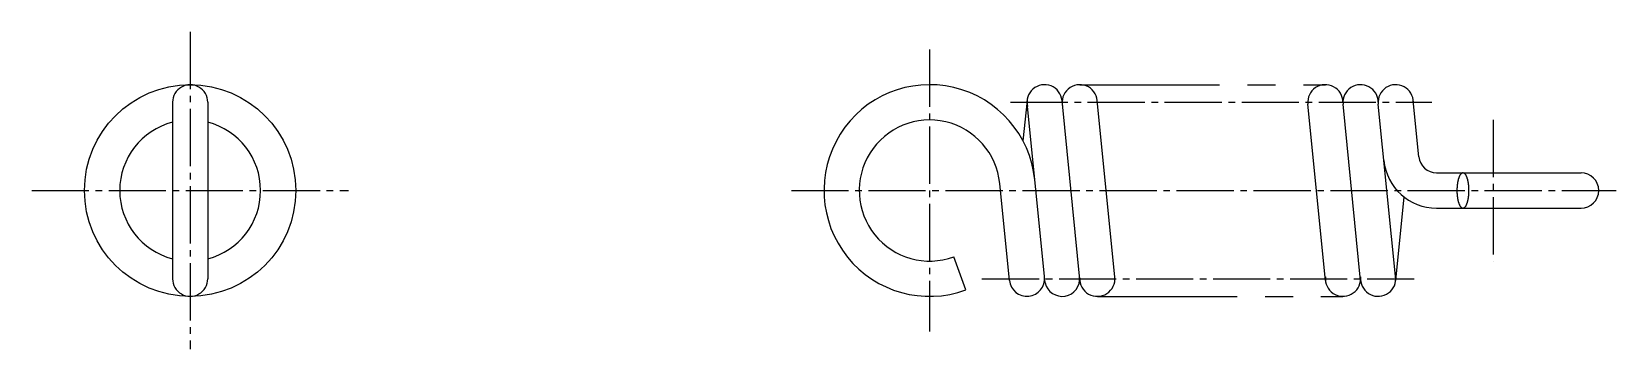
# Model space of a CAD drawing. Extents: x 11 to 189, y 10 to 139.
# Drawn here: x 99.4 to 189.4, y 121.5 to 139.5 of the extents above; entities outside this region: 2.
import ezdxf

# ---------------------------------------------------------------- set-up
doc = ezdxf.new("R2010")
doc.units = 0
doc.header["$LTSCALE"] = 0.25
for name, pattern in [('CENTER', [17.5, 13, -1.5, 1.5, -1.5]), ('DASHED', [3.5, 2, -1.5]), ('PHANTOM', [63.5, 31.75, -6.35, 6.35, -6.35, 6.35, -6.35])]:
    doc.linetypes.add(name, pattern=pattern)
doc.layers.get('0').update_dxf_attribs({"linetype": 'CONTINUOUS'})
doc.layers.add('CENTER', color=1, linetype='CENTER')
doc.styles.get("Standard").update_dxf_attribs({"font": 'txt', "bigfont": 'BIGFONT'})

msp = doc.modelspace()

# ---------------------------------------------------------------- linework, layer by layer
at = {"color": 3, "linetype": 'PHANTOM'}
for p, q in [((158.892, 136.485), (172.842, 136.485)), ((159.892, 124.485), (173.842, 124.485))]:
    msp.add_line(p, q, dxfattribs=at)
for p, q in [((107.367, 135.485), (107.367, 125.485)), ((109.367, 135.485), (109.367, 125.485)), ((155.897, 135.585), (155.668, 133.296)), ((156.921, 125.247), (155.921, 135.247)), ((158.921, 125.247), (157.887, 135.585)), ((160.887, 125.585), (159.887, 135.585)), ((172.847, 125.386), (171.847, 135.386)), ((174.847, 125.386), (173.847, 135.386)), ((176.841, 125.444), (175.847, 135.386)), ((178.157, 132.386), (177.837, 135.585)), ((179.152, 131.485), (187.367, 131.485)), ((154.897, 125.386), (154.347, 130.883)), ((176.837, 125.386), (177.31, 130.117)), ((179.152, 129.485), (187.367, 129.485)), ((152.419, 124.847), (151.735, 126.727)), ((152.077, 125.787), (152.077, 125.787)), ((152.248, 125.317), (152.248, 125.317))]:
    msp.add_line(p, q)
at = {"color": 3, "linetype": 'DASHED'}
msp.add_lwpolyline([(180.657, 131.485, 0.258923), (180.462, 131.306, 0.056033), (180.373, 131.043, 0.031126), (180.329, 130.767, 0.024689), (180.315, 130.488, 0.024552), (180.328, 130.209, 0.031024), (180.372, 129.932, 0.055732), (180.46, 129.667, 0.259389), (180.657, 129.485, 0.258923), (180.852, 129.665, 0.056033), (180.941, 129.928, 0.031126), (180.985, 130.204, 0.024689), (180.999, 130.483, 0.024552), (180.986, 130.761, 0.031024), (180.942, 131.038, 0.055732), (180.854, 131.304, 0.259389)], format="xyb", close=True, dxfattribs=at)
msp.add_circle((108.367, 130.485), 6)
for centre, radius, start, end in [((108.367, 135.485), 1, 0, 180.00001), ((150.367, 130.485), 6, 5.71059, 290), ((156.892, 135.485), 1, 5.71059, 193.78994), ((158.892, 135.485), 1, 5.71059, 193.78994), ((172.842, 135.485), 1, 0, 185.71059), ((174.842, 135.485), 1, 0, 185.71059), ((176.842, 135.485), 1, 0, 185.71059), ((108.367, 130.485), 4, 104.47751, 255.52249), ((108.367, 130.485), 4, 284.47751, 75.52249), ((150.367, 130.485), 4, 5.71059, 290), ((179.152, 132.485), 1, 185.71059, 270), ((179.152, 132.485), 3, 185.71059, 270), ((187.367, 130.485), 1, 270, 90), ((108.367, 125.485), 1, 179.99999, 0.00001), ((155.892, 125.485), 1, 185.71059, 5.71059), ((157.892, 125.485), 1, 193.78994, 5.71059), ((159.892, 125.485), 1, 177.63124, 5.71059), ((173.842, 125.485), 1, 174.28941, 0.00001), ((175.842, 125.485), 1, 174.28941, 0.00001)]:
    msp.add_arc(centre, radius, start, end)
at = {"layer": 'CENTER', "color": 1, "linetype": 'CENTER'}
for p, q in [((108.367, 139.485), (108.367, 121.485)), ((150.367, 138.485), (150.367, 122.485)), ((154.964, 135.485), (178.883, 135.485)), ((182.367, 134.485), (182.367, 126.485)), ((99.367, 130.485), (117.367, 130.485)), ((142.515, 130.485), (189.367, 130.485)), ((153.34, 125.485), (177.885, 125.485))]:
    msp.add_line(p, q, dxfattribs=at)

# ---------------------------------------------------------------- texts
for s, p in [('BWT12-40', (10, 25)), ('BWT12', (10, 10))]:
    msp.add_text(s, height=4).set_placement(p)

doc.saveas('drawing.dxf')
